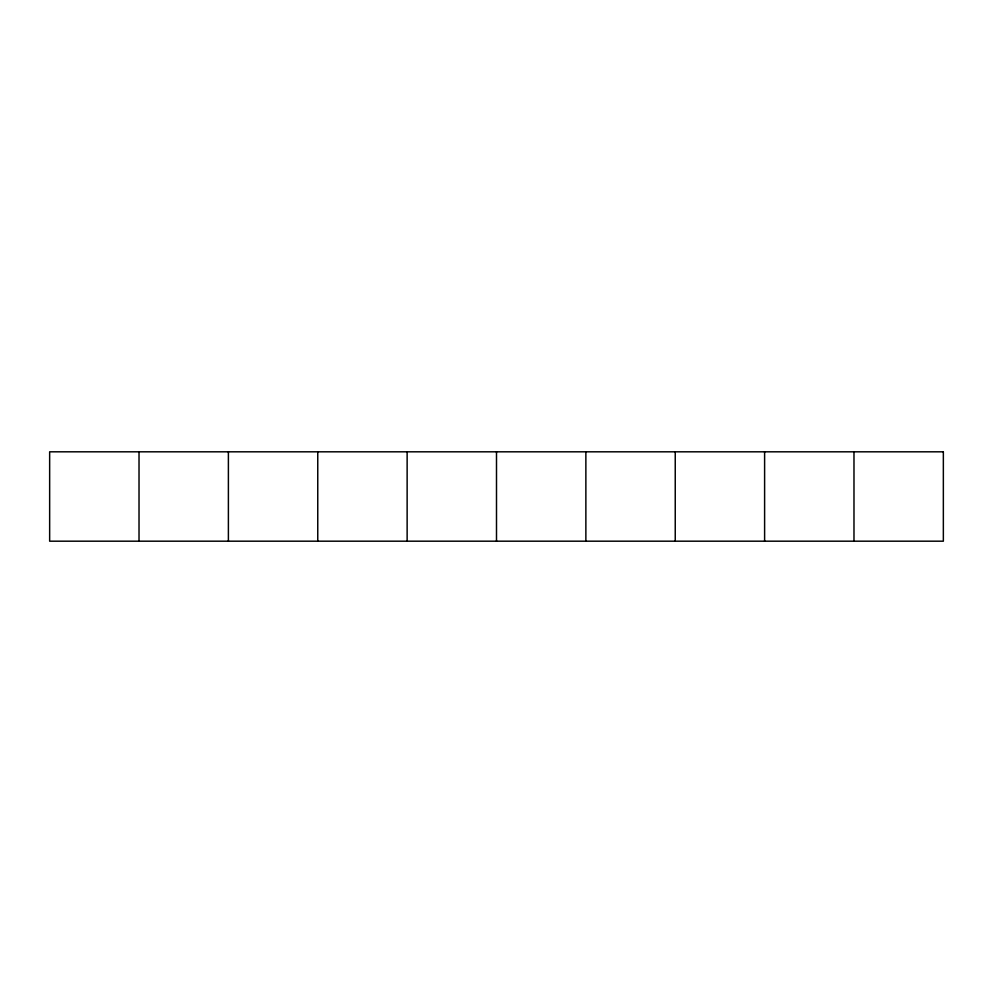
<?xml version="1.0" encoding="UTF-8"?>
<svg xmlns="http://www.w3.org/2000/svg" width="993" height="993" viewBox="0 0 993 993"><rect width="100%" height="100%" fill="white"/><g stroke="black" fill="none" stroke-linecap="round" stroke-linejoin="round"><path stroke-width="1.49" d="M853.98 451.815L853.98 541.185M764.61 451.815L764.61 541.185M675.24 451.815L675.24 541.185M585.87 451.815L585.87 541.185M496.5 451.815L496.5 541.185M407.13 451.815L407.13 541.185M317.76 451.815L317.76 541.185M228.39 451.815L228.39 541.185M139.02 451.815L139.02 541.185M943.35 451.815L49.65 451.815L49.65 541.185L943.35 541.185L943.35 451.815"/></g></svg>
